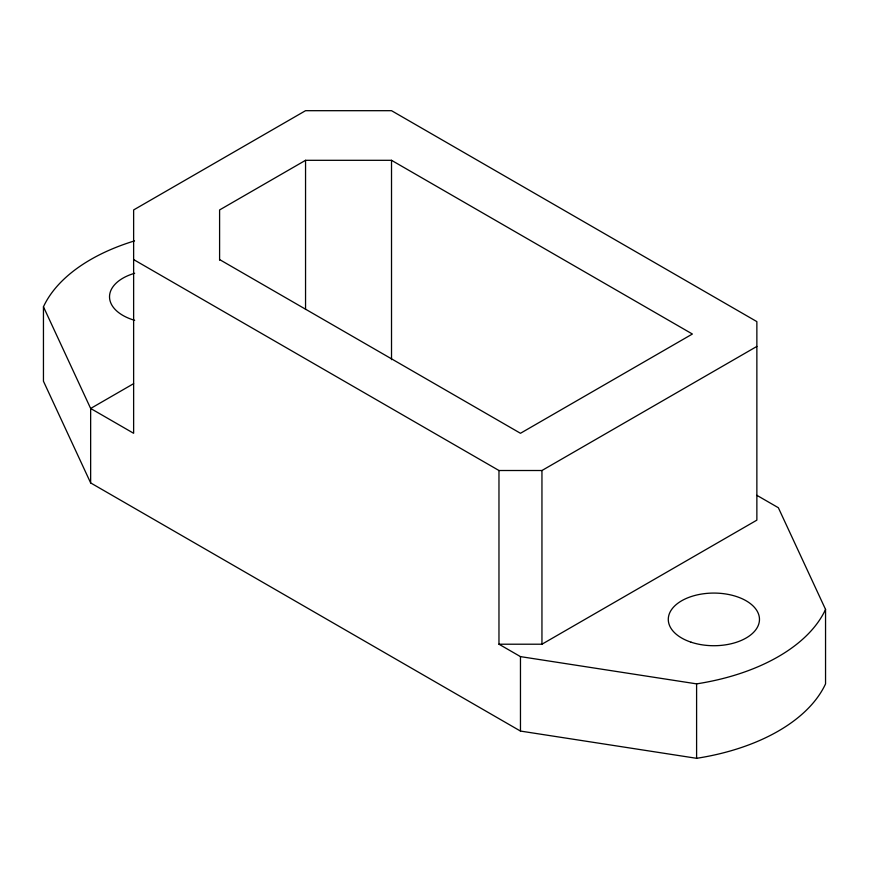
<?xml version="1.0" encoding="UTF-8"?>
<svg xmlns="http://www.w3.org/2000/svg" width="869" height="869" viewBox="0 0 869 869"><rect width="100%" height="100%" fill="white"/><g stroke="black" fill="none" stroke-linecap="round" stroke-linejoin="round"><path stroke-width="1.3" d="M219.596 259.57L520.466 433.283L692.387 334.022L391.517 160.309L305.551 160.309L219.596 209.94L219.596 260.113M133.63 383.653L90.648 408.473L90.648 482.914L520.466 731.068L696.601 758.311A182.36 105.279 0 0 0 825.55 683.87L825.55 609.419L778.352 507.724L756.866 495.319M133.63 259.57L498.969 470.509L541.952 470.509L756.866 346.427M498.969 470.509L498.969 644.211L541.952 644.211L756.866 520.14L756.866 321.617L391.517 110.689L305.551 110.689L133.63 209.94L133.63 433.283L90.648 408.473L43.45 306.779A182.36 105.279 0 0 1 134.521 240.898M498.969 644.211L520.466 656.616L696.601 683.87A182.36 105.279 0 0 0 825.55 609.419M90.648 482.914L43.45 381.219L43.45 306.779M696.601 683.87L696.601 758.311M541.952 470.509L541.952 644.211M520.466 656.616L520.466 731.068M391.517 160.309L391.517 359.657M305.551 160.309L305.551 309.483M134.652 320.313A45.59 26.32 0 0 1 109.527 296.796A45.59 26.32 0 0 1 134.652 273.279M691.083 642.191A45.59 26.32 0 0 0 759.473 619.401A45.59 26.32 0 0 0 691.083 596.601A45.59 26.32 0 0 0 691.083 642.191"/></g></svg>
